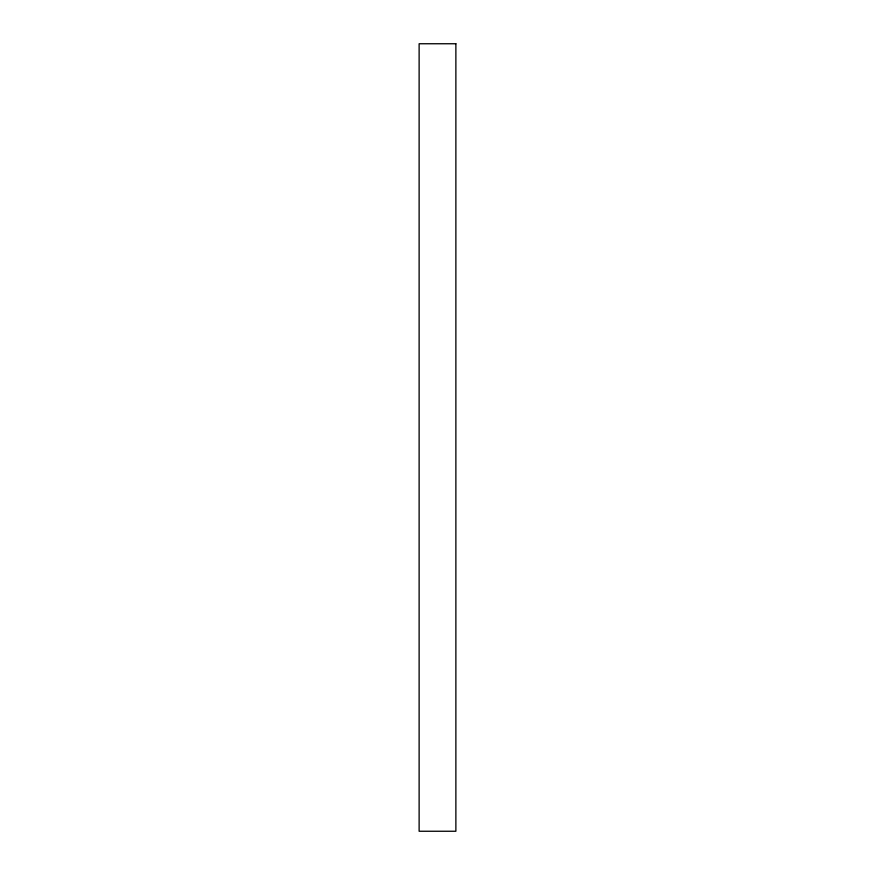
<?xml version="1.0" encoding="UTF-8"?>
<svg xmlns="http://www.w3.org/2000/svg" width="875" height="875" viewBox="0 0 875 875"><rect width="100%" height="100%" fill="white"/><g stroke="black" fill="none" stroke-linecap="round" stroke-linejoin="round"><path stroke-width="1.31" d="M455.875 43.75L419.125 43.75L419.125 831.25L455.875 831.25L455.875 43.75"/></g></svg>
